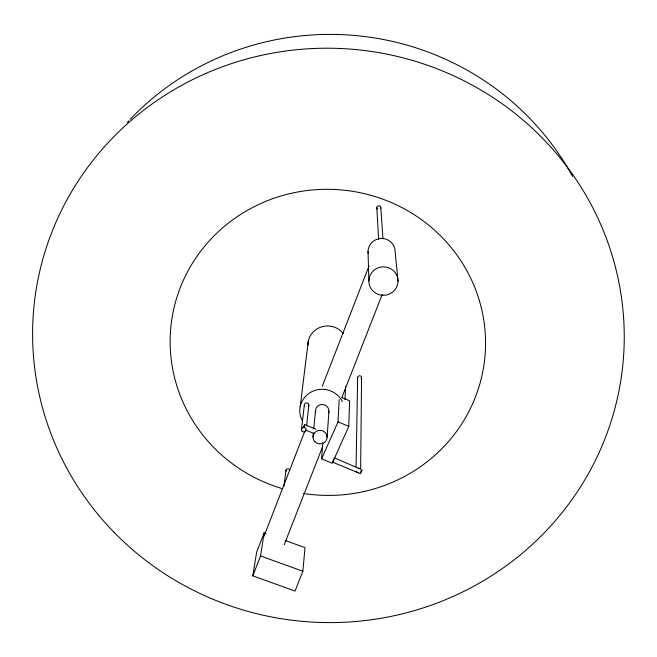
<?xml version="1.0" encoding="UTF-8"?>
<svg xmlns="http://www.w3.org/2000/svg" width="657" height="657" viewBox="0 0 657 657"><rect width="100%" height="100%" fill="white"/><g stroke="black" fill="none" stroke-linecap="round" stroke-linejoin="round"><path stroke-width="0.99" d="M360.644 469.361L361.572 377.57M356.069 466.536L357.646 377.783M332.541 462.06L334.339 457.83L359.864 468.843M322.792 442.9L321.569 458.857L332.278 463.284L348.777 426.336L349.598 400.803L342.141 397.699M345.024 399.612L345.557 386.48M358.443 472.72L357.851 472.531M321.569 458.857L338.027 421.876L339.184 399.579M327.112 437.275L328.935 411.077M266.028 533.558L264.122 532.868L256.632 552.151L252.805 575.861L295.034 591.062L302.869 571.237L305.012 547.659L285.048 540.432M312.995 436.987L313.381 432.963M313.759 428.931L315.475 410.806M303.764 427.222L304.626 424.586L315.902 429.259M306.597 425.835L308.823 405.197M301.481 429.579L304.339 405.016M300.2 406.543L308.289 341.246M283.881 486.352L286.05 470.215M252.805 575.861L260.55 555.962L264.122 532.868M360.742 471.956C359.165 476.768 363.387 468.088 361.654 469.895M263.958 536.367L304.807 431.238M322.267 386.324L369.062 265.904M303.994 426.656L304.626 424.586M284.218 544.727L322.751 446.317M341.837 397.592L382.234 294.393M360.956 471.398L361.194 470.839M260.55 555.962L302.869 571.237M358.796 467.948L359.363 468.507M332.573 462.15L360.348 473.631M338.027 421.876L348.777 426.336M305.686 430.097L314.145 433.595M398.011 281.221A14.577 14.224 -3.7 0 0 376.321 268.688A14.577 14.224 -3.7 0 0 375.993 293.326A14.577 14.224 -3.7 0 0 398.011 281.221L395.153 251.861A13.559 13.28 -4.4 0 0 380.855 238.475A13.559 13.28 -4.4 0 0 368.134 253.38M380.822 207.752L382.957 238.778M376.814 207.686L378.629 239.427M368.035 251.647L368.873 280.982M282.617 488.759A157.737 153.015 4.7 0 1 214.584 235.313A157.737 153.015 4.7 0 1 477.434 294.599A157.737 153.015 4.7 0 1 303.279 493.423M127.409 122.333A273.665 266.676 4.7 0 1 128.797 120.839M130.193 119.36A273.665 266.676 4.7 0 1 572.592 176.47M307.911 345.229A19.718 19.119 4.7 0 1 321.339 326.923A19.718 19.119 4.7 0 1 343.471 333.797M302.54 421.153A22.445 21.599 4.7 0 1 311.903 391.638A22.445 21.599 4.7 0 1 342.387 401.55M315.68 412.489A6.734 6.48 4.7 0 1 322.308 404.457A6.734 6.48 4.7 0 1 328.681 412.752M357.745 378.268A1.963 1.897 1.4 0 1 358.681 376.001A1.963 1.897 1.4 0 1 361.153 376.502A1.963 1.897 1.4 0 1 361.071 378.941M357.843 472.67A2.324 2.217 1.7 0 1 356.11 471.192M304.602 406.108A2.242 2.16 6.1 0 1 305.201 403.39A2.242 2.16 6.1 0 1 308.084 403.513A2.242 2.16 6.1 0 1 308.486 406.264M377.373 209.09A2.004 1.971 -5.8 0 1 377.2 206.553A2.004 1.971 -5.8 0 1 379.705 205.945A2.004 1.971 -5.8 0 1 380.748 208.261M286.091 471.176A1.938 1.856 6.8 0 1 287.38 468.876A1.938 1.856 6.8 0 1 289.803 470.133M114.055 532.301A295.888 287.142 4.7 0 0 612.16 418.016A295.888 287.142 4.7 0 0 259.039 55.886A295.888 287.142 4.7 0 0 114.055 532.301M314.99 441.808A7.063 6.775 4.7 0 0 326.841 439.016A7.063 6.775 4.7 0 0 318.333 430.549A7.063 6.775 4.7 0 0 314.99 441.808M302.105 431.197A2.349 2.258 6.1 0 0 306.072 430.343A2.349 2.258 6.1 0 0 303.296 427.469A2.349 2.258 6.1 0 0 302.105 431.197"/></g></svg>
